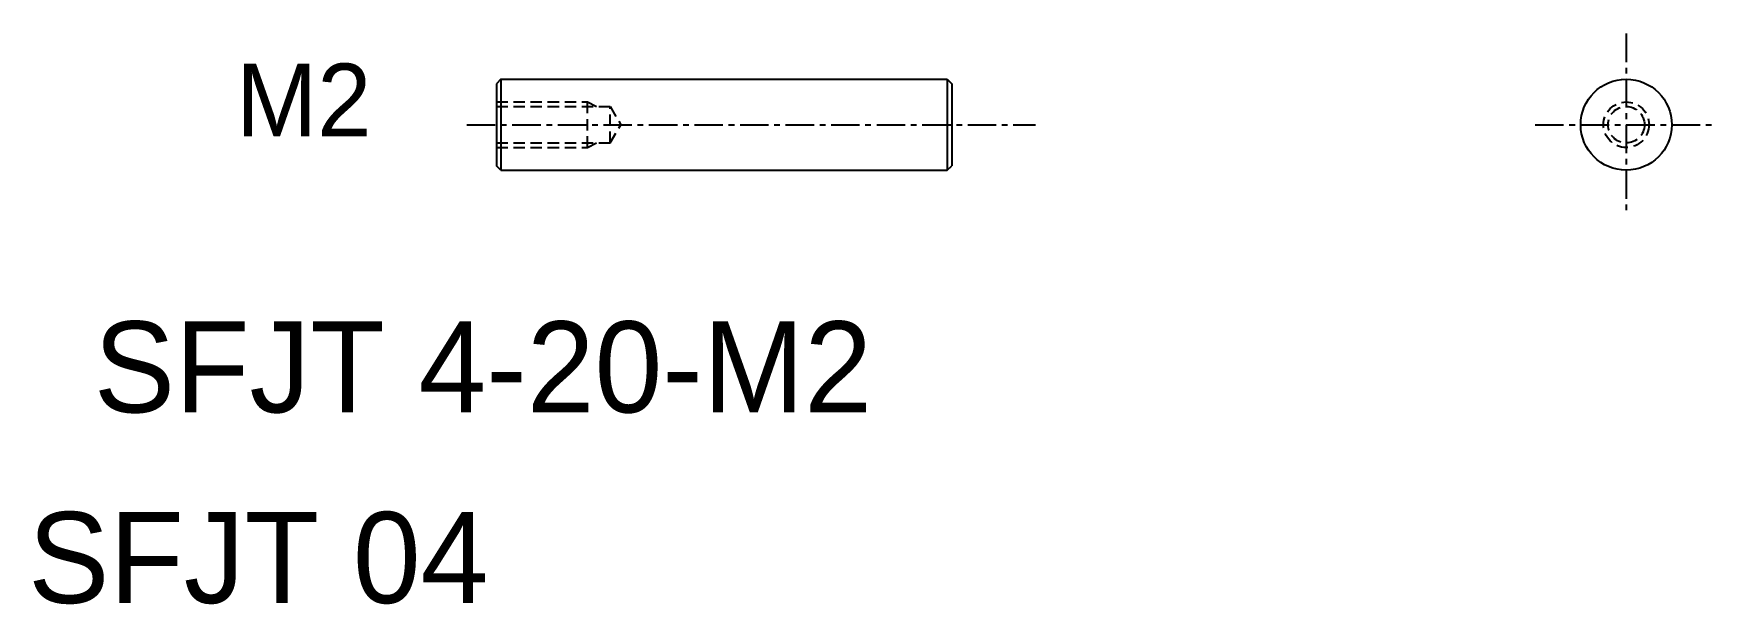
# Model space of a CAD drawing. Extents: x 65.8 to 139.8, y 77.1 to 102.2.
import ezdxf
from ezdxf.enums import TextEntityAlignment as Align

# ---------------------------------------------------------------- set-up
doc = ezdxf.new("R2010")
doc.units = 0
doc.linetypes.add('CENTER', pattern=[2, 1.25, -0.25, 0.25, -0.25])
doc.linetypes.add('DASHED', pattern=[0.75, 0.5, -0.25])
doc.layers.get('0').update_dxf_attribs({"linetype": 'CONTINUOUS'})
doc.layers.add('CENTER', color=1, linetype='CENTER')

msp = doc.modelspace()

# ---------------------------------------------------------------- linework, layer by layer
at = {"color": 7, "linetype": 'CONTINUOUS'}
for p, q in [((86.344, 100.159), (86.144, 99.959)), ((86.144, 99.959), (86.144, 96.359)), ((86.344, 100.159), (105.944, 100.159)), ((86.344, 100.159), (86.344, 96.159)), ((105.944, 100.159), (105.944, 96.159)), ((105.944, 100.159), (106.144, 99.959)), ((106.144, 99.959), (106.144, 96.359)), ((86.344, 96.159), (86.144, 96.359)), ((86.344, 96.159), (105.944, 96.159)), ((105.944, 96.159), (106.144, 96.359))]:
    msp.add_line(p, q, dxfattribs=at)
at = {"color": 3, "linetype": 'DASHED'}
for p, q in [((86.144, 99.159), (90.144, 99.159)), ((90.144, 97.159), (90.144, 99.159)), ((90.144, 99.159), (90.544, 98.959)), ((86.144, 98.959), (91.144, 98.959)), ((91.144, 98.959), (91.606, 98.159)), ((91.144, 97.359), (91.144, 98.959)), ((91.144, 97.359), (91.606, 98.159)), ((86.144, 97.359), (91.144, 97.359)), ((86.144, 97.159), (90.144, 97.159)), ((90.144, 97.159), (90.544, 97.359))]:
    msp.add_line(p, q, dxfattribs=at)
for p, q in [((106.144, 99.409), (106.144, 99.409)), ((86.144, 98.909), (86.144, 98.909)), ((106.144, 98.159), (106.144, 98.159))]:
    msp.add_line(p, q)
at = {"color": 7, "linetype": 'CONTINUOUS'}
msp.add_circle((135.76, 98.159), 2, dxfattribs=at)
at = {"color": 3, "linetype": 'DASHED'}
for radius in [1, 0.8]:
    msp.add_circle((135.76, 98.159), radius, dxfattribs=at)
at = {"layer": 'CENTER', "color": 1, "linetype": 'CENTER'}
for p, q in [((135.76, 102.159), (135.76, 94.159)), ((84.844, 98.159), (109.814, 98.159)), ((131.76, 98.159), (139.76, 98.159))]:
    msp.add_line(p, q, dxfattribs=at)

# ---------------------------------------------------------------- texts
at = {"color": 7, "linetype": 'CONTINUOUS'}
msp.add_text('M2', height=3.2, dxfattribs=at).set_placement((80.657, 99.243), align=Align.MIDDLE_RIGHT)
for s, p in [('SFJT 4-20-M2', (68.463, 85.52)), (' SFJT 04', (64.095, 77.145))]:
    msp.add_text(s, height=4, dxfattribs=at).set_placement(p)

doc.saveas('drawing.dxf')
